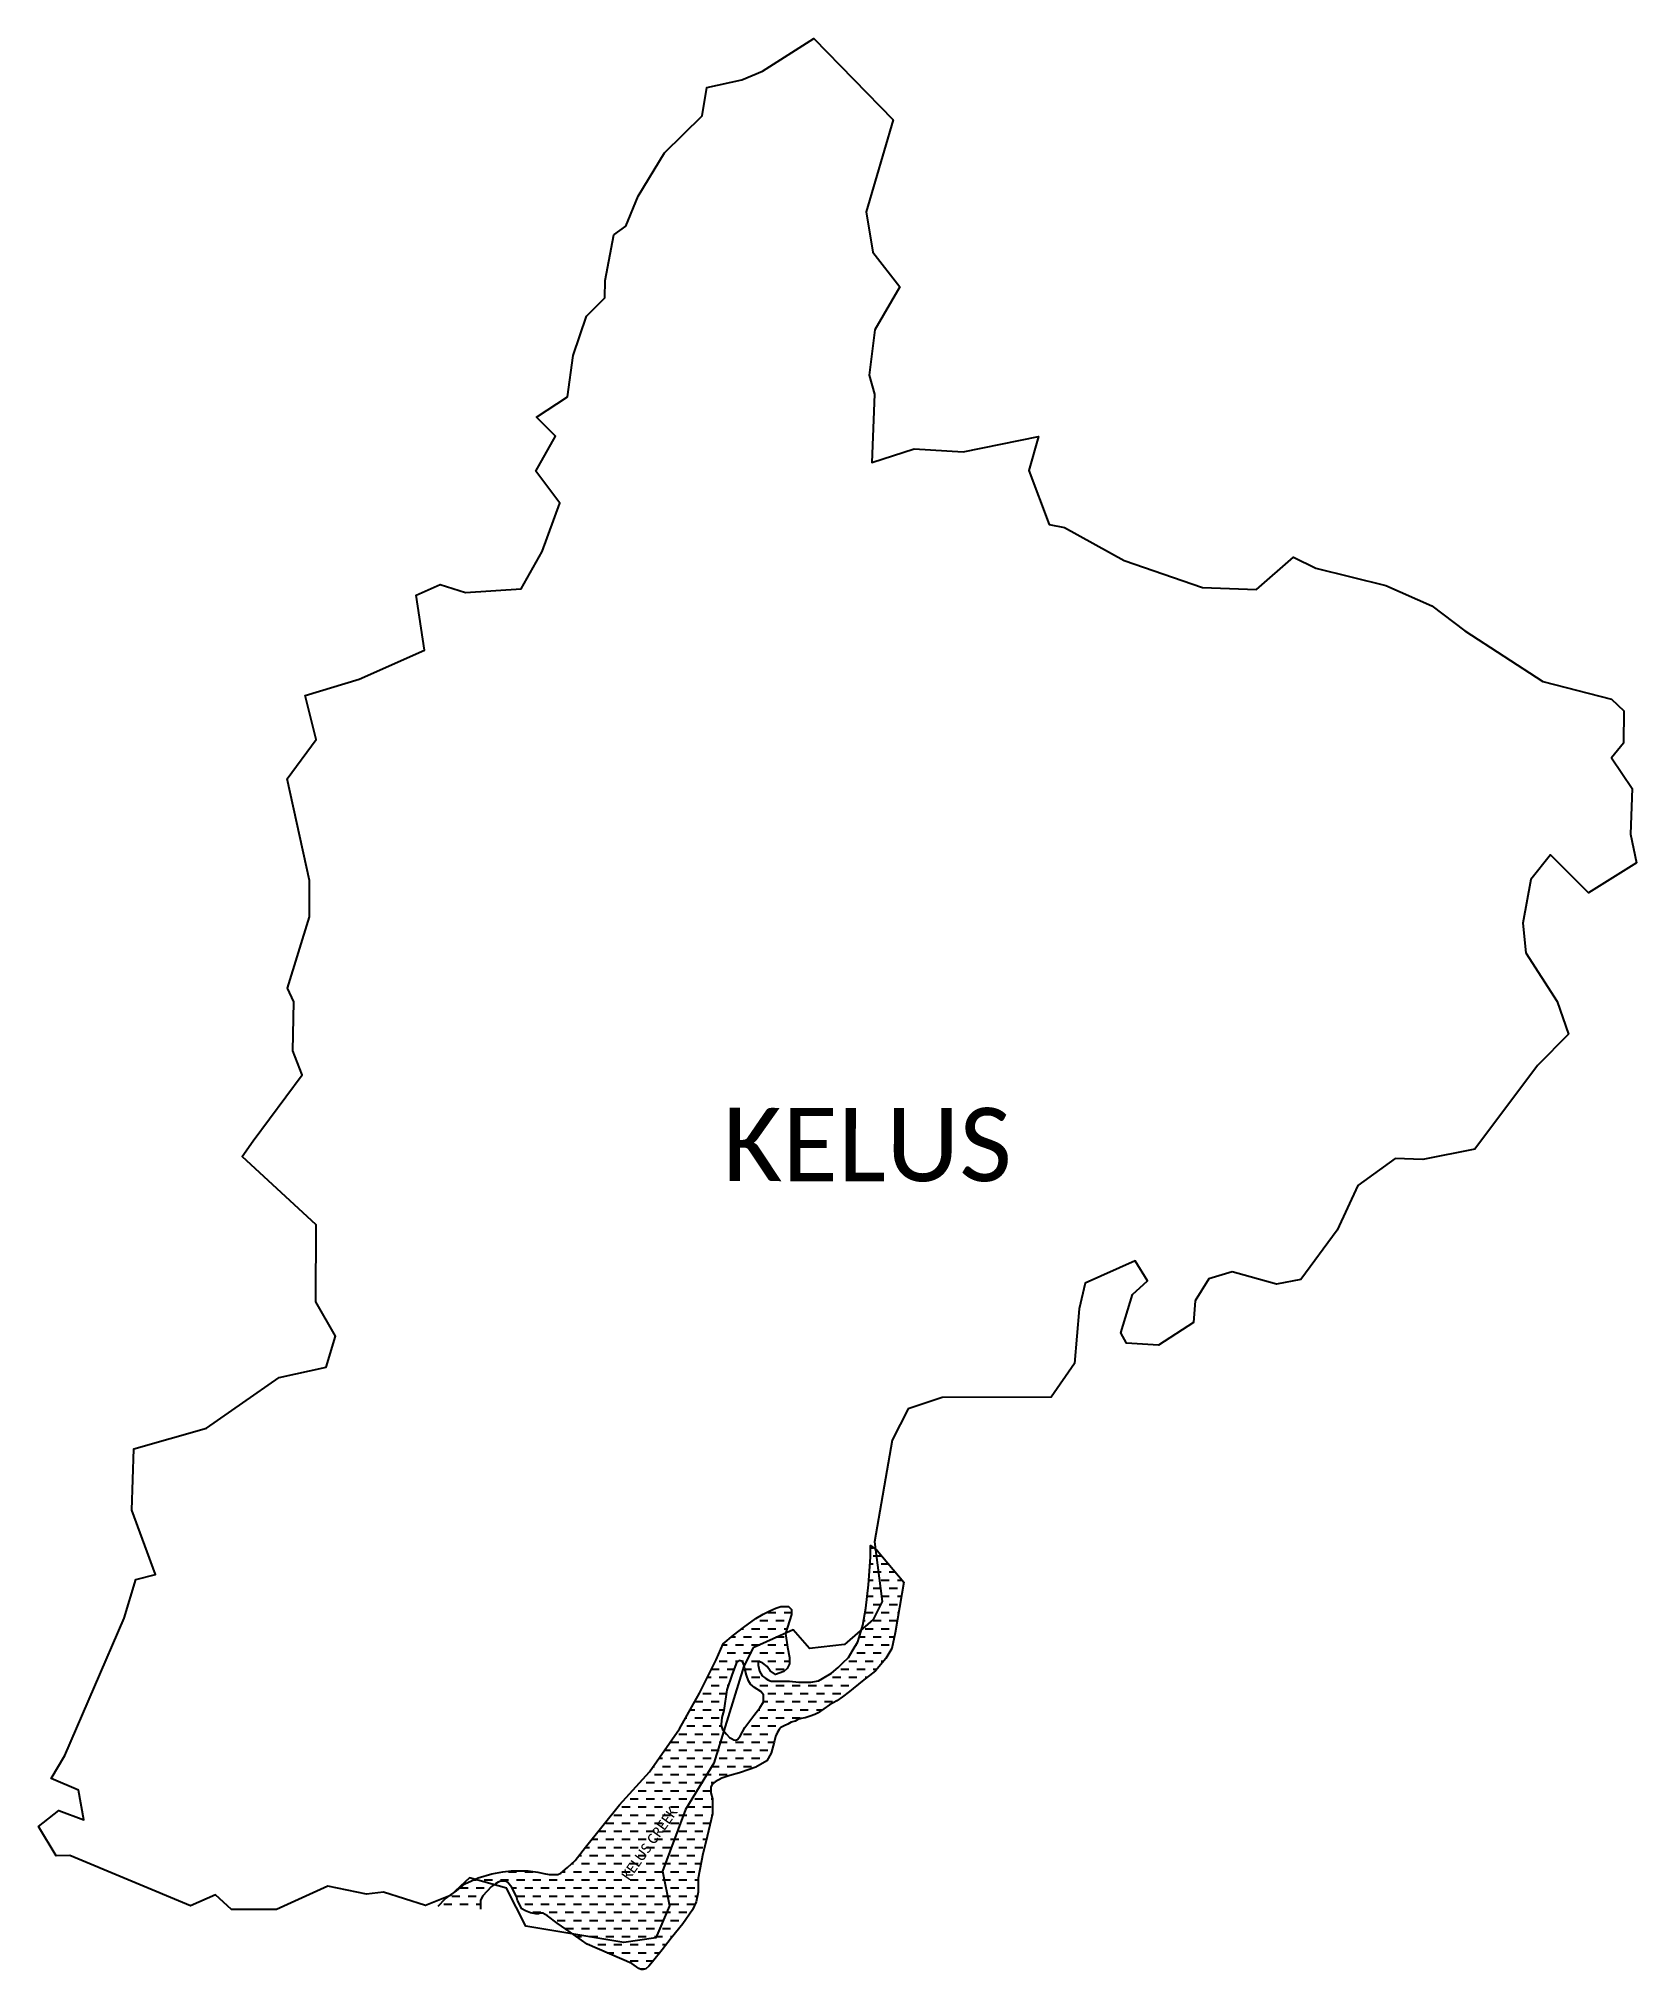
# Model space of a CAD drawing. Header units: kilometres. Extents: x 347837 to 350968, y 1759378 to 1763161.
import ezdxf

# ---------------------------------------------------------------- set-up
doc = ezdxf.new("R2010")
doc.units = ezdxf.units.KM
doc.header["$MEASUREMENT"] = 0
for name, color, linetype in [('CREEK', 132, 'Continuous'), ('village', 3, 'Continuous'), ('VILLAGE NAME', 250, 'Continuous')]:
    doc.layers.add(name, color=color, linetype=linetype)
doc.layers.add('CREEK TEXT', color=7, linetype='Continuous', true_color=0x000000)

msp = doc.modelspace()

# ---------------------------------------------------------------- hatches: boundary and pattern name
at = {"layer": 'CREEK'}
h = msp.add_hatch(dxfattribs=at)
h.set_pattern_fill('DASH', color=256, scale=5)
h.set_pattern_definition([(0, (0, 0), (15.875, 15.875), [15.875, -15.875])])
h.paths.add_polyline_path([(349138.5, 1759604.5), (349144.7, 1759627.1), (349157.5, 1759682.3), (349157.5, 1759711.8), (349154.1, 1759723.6), (349154.1, 1759735), (349156.7, 1759740.8), (349162.9, 1759745.3), (349176.1, 1759752.3), (349191.7, 1759757.8), (349210.7, 1759762.7), (349229.1, 1759769.6), (349242.7, 1759773.8), (349264.1, 1759786.4), (349272.7, 1759801.5), (349278.1, 1759822.9), (349280.7, 1759833.9), (349284, 1759841.1), (349287.9, 1759847.6), (349291.5, 1759851.8), (349297.9, 1759855.3), (349305, 1759858.1), (349311.8, 1759861.9), (349319.8, 1759864.4), (349325, 1759867.6), (349331.5, 1759869.6), (349339, 1759870.9), (349349.1, 1759873.7), (349358.2, 1759877.4), (349364.4, 1759880.6), (349386.8, 1759896), (349401, 1759904.2), (349412, 1759911.9), (349425.8, 1759922.4), (349451, 1759942.3), (349476.8, 1759963), (349497.3, 1759987), (349509, 1760006.5), (349515.7, 1760037), (349532.2, 1760136.3), (349479, 1760199.2), (349472.2, 1760204.5), (349467.1, 1760208.2), (349467.1, 1760185.3), (349463.3, 1760131.5), (349458.2, 1760085.5), (349452, 1760052.3), (349442, 1760019.6), (349433.5, 1760004.4), (349424.1, 1759989.2), (349412.7, 1759978.5), (349404, 1759969.2), (349390.9, 1759958.3), (349372.9, 1759947.9), (349365.4, 1759943.3), (349349.9, 1759940.6), (349340.6, 1759940.6), (349327, 1759940.6), (349308.7, 1759942.3), (349291.9, 1759942.3), (349279, 1759942.3), (349272.8, 1759942.3), (349267.4, 1759944.3), (349261.8, 1759947.7), (349254.6, 1759952.8), (349249.7, 1759962.4), (349247.2, 1759973.6), (349247.2, 1759981.2), (349249, 1759981.2), (349255.9, 1759977.9), (349264.6, 1759971), (349270.8, 1759963.1), (349281.3, 1759955.9), (349297.3, 1759961.3), (349303.9, 1759967.3), (349308.6, 1759976.7), (349308.6, 1759989), (349304.4, 1760009.1), (349300.6, 1760035.8), (349312.5, 1760073.1), (349312.5, 1760083), (349306.6, 1760089), (349298.5, 1760089), (349291.6, 1760089), (349281.9, 1760085.3), (349269.7, 1760080.3), (349256.7, 1760073.8), (349242.2, 1760065.1), (349218.3, 1760047.7), (349198.5, 1760032.9), (349178.6, 1760015.4), (349164.5, 1759984.1), (349132.1, 1759919.2), (349092.9, 1759849.2), (349034.1, 1759764.9), (348975.2, 1759700.4), (348908.5, 1759617.3), (348888.4, 1759591.2), (348873.4, 1759577.3), (348860.1, 1759566.4), (348854.5, 1759563.7), (348844.5, 1759563.7), (348837.7, 1759563.7), (348826.7, 1759565.9), (348815.2, 1759568.4), (348796.4, 1759570.6), (348783.9, 1759570.6), (348762.9, 1759570.6), (348746.8, 1759568.9), (348725.1, 1759565.3), (348698.6, 1759557.1), (348671.9, 1759545.6), (348656.2, 1759532), (348633.5, 1759516.1), (348621.5, 1759502.9), (348633.3, 1759502.9), (348653.6, 1759503.4), (348677.6, 1759501.1), (348703.2, 1759496.9), (348703.2, 1759513.7), (348707.5, 1759521.9), (348715.1, 1759530.7), (348724.4, 1759539.9), (348732.5, 1759545.6), (348737.6, 1759549), (348742.9, 1759550.5), (348747.5, 1759550.5), (348751.7, 1759550.5), (348756.6, 1759547.8), (348764.3, 1759538.5), (348773.6, 1759520.9), (348775.7, 1759512.6), (348783.9, 1759496.3), (348791.1, 1759492.8), (348801.1, 1759488.8), (348811.4, 1759486.4), (348816.7, 1759486.4), (348820.1, 1759487.9), (348825.2, 1759487.9), (348834.1, 1759482.8), (348852.9, 1759468.4), (348878.3, 1759450.4), (348911.9, 1759427.4), (348999.5, 1759389.2), (349013.4, 1759379.5), (349017.7, 1759377.8), (349021.7, 1759377.8), (349026.6, 1759379.1), (349032.5, 1759384.4), (349039.7, 1759392.4), (349058.6, 1759415.9), (349076.8, 1759439), (349099.2, 1759466.9), (349118.1, 1759494.2), (349125.2, 1759509.9), (349129.2, 1759529.3), (349129.2, 1759556.3)])
h.paths.add_polyline_path([(349190.9, 1759832.5), (349184.8, 1759838.7), (349181, 1759843.4), (349177.1, 1759847.9), (349175.5, 1759851.5), (349175.1, 1759854), (349174.6, 1759857.4), (349176.1, 1759871.2), (349179.6, 1759884.9), (349185.4, 1759925.9), (349195.6, 1759954.5), (349204.2, 1759977.1), (349207, 1759981), (349210.1, 1759982.8), (349212.5, 1759982.7), (349215.9, 1759981.7), (349217.7, 1759978.8), (349219, 1759974.3), (349221.2, 1759966.7), (349223.9, 1759954.4), (349228.2, 1759943.4), (349231.9, 1759936.6), (349239.8, 1759930), (349252.2, 1759922.4), (349257.5, 1759915.7), (349257.5, 1759908.5), (349257.5, 1759902.2), (349250.5, 1759890.1), (349238.8, 1759875.1), (349220.7, 1759851.6), (349211.9, 1759834.5), (349206.8, 1759828.1), (349202.6, 1759826.9), (349199.2, 1759827.8), (349194.6, 1759830.1)], flags=16)
h.paths.add_polyline_path([(349001.1, 1759537.5), (349104.1, 1759682.6), (349064.6, 1759710.6), (348961.6, 1759565.6)], flags=24)

# ---------------------------------------------------------------- linework, layer by layer
at = {"layer": 'CREEK', "flags": 128}
msp.add_lwpolyline([(348620.1, 1759501.4), (348633.5, 1759516.1), (348656.2, 1759532), (348671.9, 1759545.6), (348698.6, 1759557.1), (348725.1, 1759565.3), (348746.8, 1759568.9), (348762.9, 1759570.6), (348783.9, 1759570.6), (348796.4, 1759570.6), (348815.2, 1759568.4), (348826.7, 1759565.9), (348837.7, 1759563.7), (348844.5, 1759563.7), (348854.5, 1759563.7), (348860.1, 1759566.4), (348873.4, 1759577.3), (348888.4, 1759591.2), (348908.5, 1759617.3), (348975.2, 1759700.4), (349034.1, 1759764.9), (349092.9, 1759849.2), (349132.1, 1759919.2), (349164.5, 1759984.1), (349178.6, 1760015.4), (349198.5, 1760032.9), (349218.3, 1760047.7), (349242.2, 1760065.1), (349256.7, 1760073.8), (349269.7, 1760080.3), (349281.9, 1760085.3), (349291.6, 1760089), (349298.5, 1760089), (349306.6, 1760089), (349312.5, 1760083), (349312.5, 1760073.1), (349300.6, 1760035.8), (349304.4, 1760009.1), (349308.6, 1759989), (349308.6, 1759976.7), (349303.9, 1759967.3), (349297.3, 1759961.3), (349281.3, 1759955.9), (349270.8, 1759963.1), (349264.6, 1759971), (349255.9, 1759977.9), (349249, 1759981.2), (349247.2, 1759981.2), (349247.2, 1759973.6), (349249.7, 1759962.4), (349254.6, 1759952.8), (349261.8, 1759947.7), (349267.4, 1759944.3), (349272.8, 1759942.3), (349279, 1759942.3), (349291.9, 1759942.3), (349308.7, 1759942.3), (349327, 1759940.6), (349340.6, 1759940.6), (349349.9, 1759940.6), (349365.4, 1759943.3), (349372.9, 1759947.9), (349390.9, 1759958.3), (349404, 1759969.2), (349412.7, 1759978.5), (349424.1, 1759989.2), (349433.5, 1760004.4), (349442, 1760019.6), (349452, 1760052.3), (349458.2, 1760085.5), (349463.3, 1760131.5), (349467.1, 1760185.3), (349467.1, 1760208.2), (349480.4, 1760198.5), (349532.3, 1760136.8), (349515.7, 1760037), (349509, 1760006.5), (349497.3, 1759987), (349476.8, 1759963), (349451, 1759942.3), (349425.8, 1759922.4), (349412, 1759911.9), (349401, 1759904.2), (349386.8, 1759896), (349364.4, 1759880.6), (349358.2, 1759877.4), (349349.1, 1759873.7), (349339, 1759870.9), (349331.5, 1759869.6), (349325, 1759867.6), (349319.8, 1759864.4), (349311.8, 1759861.9), (349305, 1759858.1), (349297.9, 1759855.3), (349291.5, 1759851.8), (349287.9, 1759847.6), (349284, 1759841.1), (349280.7, 1759833.9), (349278.1, 1759822.9), (349272.7, 1759801.5), (349264.1, 1759786.4), (349242.7, 1759773.8), (349229.1, 1759769.6), (349210.7, 1759762.7), (349191.7, 1759757.8), (349176.1, 1759752.3), (349162.9, 1759745.3), (349156.7, 1759740.8), (349154.1, 1759735), (349154.1, 1759723.6), (349157.5, 1759711.8), (349157.5, 1759682.3), (349144.7, 1759627.1), (349138.5, 1759604.5), (349129.2, 1759556.3), (349129.2, 1759529.3), (349125.2, 1759509.9), (349118.1, 1759494.2), (349099.2, 1759466.9), (349076.8, 1759439), (349058.6, 1759415.9), (349039.7, 1759392.4), (349032.5, 1759384.4), (349026.6, 1759379.1), (349021.7, 1759377.8), (349017.7, 1759377.8), (349013.4, 1759379.5), (348999.5, 1759389.2), (348911.9, 1759427.4), (348878.3, 1759450.4), (348852.9, 1759468.4), (348834.1, 1759482.8), (348825.2, 1759487.9), (348820.1, 1759487.9), (348816.7, 1759486.4), (348811.4, 1759486.4), (348801.1, 1759488.8), (348791.1, 1759492.8), (348783.9, 1759496.3), (348775.7, 1759512.6), (348773.6, 1759520.9), (348764.3, 1759538.5), (348756.6, 1759547.8), (348751.7, 1759550.5), (348747.5, 1759550.5), (348742.9, 1759550.5), (348737.6, 1759549), (348732.5, 1759545.6), (348724.4, 1759539.9), (348715.1, 1759530.7), (348707.5, 1759521.9), (348703.2, 1759513.7), (348703.2, 1759495.6)], dxfattribs=at)
msp.add_lwpolyline([(349177.1, 1759847.9), (349181, 1759843.4), (349184.8, 1759838.7), (349190.9, 1759832.5), (349194.6, 1759830.1), (349199.2, 1759827.8), (349202.6, 1759826.9), (349206.8, 1759828.1), (349211.9, 1759834.5), (349220.7, 1759851.6), (349238.8, 1759875.1), (349250.5, 1759890.1), (349257.5, 1759902.2), (349257.5, 1759908.5), (349257.5, 1759915.7), (349252.2, 1759922.4), (349239.8, 1759930), (349231.9, 1759936.6), (349228.2, 1759943.4), (349223.9, 1759954.4), (349221.2, 1759966.7), (349219, 1759974.3), (349217.7, 1759978.8), (349215.9, 1759981.7), (349212.5, 1759982.7), (349210.1, 1759982.8), (349207, 1759981), (349204.2, 1759977.1), (349195.6, 1759954.5), (349185.4, 1759925.9), (349179.6, 1759884.9), (349176.1, 1759871.2), (349174.6, 1759857.4), (349175.1, 1759854), (349175.5, 1759851.5), (349175.5, 1759851.5), (349177.1, 1759847.9)], close=True, dxfattribs=at)
at = {"layer": 'village', "color": 3, "true_color": 0x00ff00}
msp.add_polyline3d([(350967.9, 1761546.1, 0), (350874, 1761487.1, 0), (350799.4, 1761562, 0), (350761.1, 1761513.7, 0), (350745.3, 1761428, 0), (350751.3, 1761370, 0), (350812.7, 1761274.2, 0), (350835.1, 1761210.4, 0), (350774.4, 1761148.9, 0), (350651.6, 1760985, 0), (350549.2, 1760965, 0), (350495.5, 1760967, 0), (350422, 1760913.8, 0), (350381.8, 1760826.2, 0), (350310.6, 1760729.8, 0), (350262.8, 1760720.8, 0), (350175.8, 1760745, 0), (350129.9, 1760731, 0), (350103.4, 1760687.8, 0), (350100.1, 1760645.7, 0), (350031.6, 1760600.9, 0), (349969.1, 1760605.2, 0), (349957.5, 1760625.2, 0), (349980.5, 1760700.3, 0), (350010.1, 1760726.9, 0), (349985.7, 1760766, 0), (349888, 1760722.3, 0), (349876.1, 1760672.5, 0), (349867.2, 1760565.3, 0), (349821.1, 1760499.1, 0), (349607.9, 1760498.3, 0), (349541.1, 1760476.1, 0), (349509.8, 1760414.8, 0), (349475.3, 1760215.4, 0), (349490.2, 1760098.9, 0), (349472.1, 1760063.4, 0), (349415.9, 1760014.3, 0), (349347.4, 1760006.5, 0), (349315.8, 1760043.3, 0), (349237.5, 1760007.9, 0), (349219.2, 1759972.2, 0), (349160.3, 1759781.7, 0), (349104.5, 1759691.1, 0), (349059.7, 1759570.5, 0), (349073, 1759502.1, 0), (349046.7, 1759439.3, 0), (348983.8, 1759430.5, 0), (348791.8, 1759462.7, 0), (348753.6, 1759537.1, 0), (348681.6, 1759557.2, 0), (348644.1, 1759522.3, 0), (348595.1, 1759502.7, 0), (348513.1, 1759529.4, 0), (348479.3, 1759524.9, 0), (348403.5, 1759541.1, 0), (348303.2, 1759495.3, 0), (348215.1, 1759495.3, 0), (348183.6, 1759523.6, 0), (348134.4, 1759502.2, 0), (347898, 1759601.1, 0), (347871.7, 1759600.3, 0), (347837, 1759657.9, 0), (347876.3, 1759689.2, 0), (347925.8, 1759670.7, 0), (347914.9, 1759729, 0), (347861.7, 1759752.1, 0), (347888.7, 1759797, 0), (348004.6, 1760066, 0), (348027.4, 1760142, 0), (348065.9, 1760151.8, 0), (348019.5, 1760277.4, 0), (348023.8, 1760397.6, 0), (348166.2, 1760438.5, 0), (348308.3, 1760537.9, 0), (348400.5, 1760558.2, 0), (348418.5, 1760618.3, 0), (348380.3, 1760686.1, 0), (348381.1, 1760836.6, 0), (348236.2, 1760970.4, 0), (348257.6, 1761001.2, 0), (348353.6, 1761130.7, 0), (348335.1, 1761177.5, 0), (348337.2, 1761273.5, 0), (348324.8, 1761300.3, 0), (348367.6, 1761440.2, 0), (348367.8, 1761511.4, 0), (348323.8, 1761710.6, 0), (348381.2, 1761787.6, 0), (348359.3, 1761874, 0), (348465, 1761905.8, 0), (348593.1, 1761963, 0), (348576.6, 1762070.5, 0), (348624.1, 1762091.9, 0), (348673.6, 1762076.2, 0), (348782.4, 1762083, 0), (348823.7, 1762156.1, 0), (348858.5, 1762250.9, 0), (348811.3, 1762313.4, 0), (348849.8, 1762382.5, 0), (348812.5, 1762419.3, 0), (348873.3, 1762459.2, 0), (348884.4, 1762540.3, 0), (348910.8, 1762617.4, 0), (348946.7, 1762653.2, 0), (348946.9, 1762687.6, 0), (348964.2, 1762776.8, 0), (348987.7, 1762793.6, 0), (349011.7, 1762852.4, 0), (349063.3, 1762937.5, 0), (349137.6, 1763010, 0), (349146.1, 1763065.3, 0), (349214.9, 1763080.3, 0), (349255.6, 1763097.8, 0), (349356.4, 1763161.3, 0), (349511.7, 1763002.2, 0), (349458.6, 1762821.9, 0), (349471.6, 1762742.6, 0), (349524.4, 1762675.1, 0), (349475.6, 1762590.8, 0), (349464.6, 1762501.6, 0), (349475.2, 1762464.4, 0), (349469.6, 1762330.7, 0), (349552.9, 1762357.7, 0), (349648.9, 1762351.3, 0), (349796.5, 1762381.4, 0), (349777.1, 1762315.3, 0), (349817.5, 1762209.2, 0), (349847.4, 1762203.5, 0), (349964.4, 1762138.4, 0), (350117.9, 1762085.9, 0), (350223.7, 1762081.8, 0), (350296.3, 1762144.9, 0), (350339.7, 1762123.9, 0), (350477.2, 1762089.6, 0), (350567.3, 1762049.8, 0), (350632, 1762001.1, 0), (350784.6, 1761901.6, 0), (350919.2, 1761867.1, 0), (350943.2, 1761844, 0), (350942.9, 1761780.9, 0), (350919.4, 1761751.8, 0), (350959.5, 1761691.5, 0), (350956.6, 1761602.4, 0)], close=True, dxfattribs=at)
msp.add_polyline3d([(350967.9, 1761546.1, 0), (350874, 1761487.1, 0), (350799.4, 1761562, 0), (350761.1, 1761513.7, 0), (350745.3, 1761428, 0), (350751.3, 1761370, 0), (350812.7, 1761274.2, 0), (350835.1, 1761210.4, 0), (350774.4, 1761148.9, 0), (350651.6, 1760985, 0), (350549.2, 1760965, 0), (350495.5, 1760967, 0), (350422, 1760913.8, 0), (350381.8, 1760826.2, 0), (350310.6, 1760729.8, 0), (350262.8, 1760720.8, 0), (350175.8, 1760745, 0), (350129.9, 1760731, 0), (350103.4, 1760687.8, 0), (350100.1, 1760645.7, 0), (350031.6, 1760600.9, 0), (349969.1, 1760605.2, 0), (349957.5, 1760625.2, 0), (349980.5, 1760700.3, 0), (350010.1, 1760726.9, 0), (349985.7, 1760766, 0), (349888, 1760722.3, 0), (349876.1, 1760672.5, 0), (349867.2, 1760565.3, 0), (349821.1, 1760499.1, 0), (349607.9, 1760498.3, 0), (349541.1, 1760476.1, 0), (349509.8, 1760414.8, 0), (349475.3, 1760215.4, 0), (349490.2, 1760098.9, 0), (349472.1, 1760063.4, 0), (349415.9, 1760014.3, 0), (349347.4, 1760006.5, 0), (349315.8, 1760043.3, 0), (349237.5, 1760007.9, 0), (349219.2, 1759972.2, 0), (349160.3, 1759781.7, 0), (349104.5, 1759691.1, 0), (349059.7, 1759570.5, 0), (349073, 1759502.1, 0), (349046.7, 1759439.3, 0), (348983.8, 1759430.5, 0), (348791.8, 1759462.7, 0), (348753.6, 1759537.1, 0), (348681.6, 1759557.2, 0), (348644.1, 1759522.3, 0), (348595.1, 1759502.7, 0), (348513.1, 1759529.4, 0), (348479.3, 1759524.9, 0), (348403.5, 1759541.1, 0), (348303.2, 1759495.3, 0), (348215.1, 1759495.3, 0), (348183.6, 1759523.6, 0), (348134.4, 1759502.2, 0), (347898, 1759601.1, 0), (347871.7, 1759600.3, 0), (347837, 1759657.9, 0), (347876.3, 1759689.2, 0), (347925.8, 1759670.7, 0), (347914.9, 1759729, 0), (347861.7, 1759752.1, 0), (347888.7, 1759797, 0), (348004.6, 1760066, 0), (348027.4, 1760142, 0), (348065.9, 1760151.8, 0), (348019.5, 1760277.4, 0), (348023.8, 1760397.6, 0), (348166.2, 1760438.5, 0), (348308.3, 1760537.9, 0), (348400.5, 1760558.2, 0), (348418.5, 1760618.3, 0), (348380.3, 1760686.1, 0), (348381.1, 1760836.6, 0), (348236.2, 1760970.4, 0), (348257.6, 1761001.2, 0), (348353.6, 1761130.7, 0), (348335.1, 1761177.5, 0), (348337.2, 1761273.5, 0), (348324.8, 1761300.3, 0), (348367.6, 1761440.2, 0), (348367.8, 1761511.4, 0), (348323.8, 1761710.6, 0), (348381.2, 1761787.6, 0), (348359.3, 1761874, 0), (348465, 1761905.8, 0), (348593.1, 1761963, 0), (348576.6, 1762070.5, 0), (348624.1, 1762091.9, 0), (348673.6, 1762076.2, 0), (348782.4, 1762083, 0), (348823.7, 1762156.1, 0), (348858.5, 1762250.9, 0), (348811.3, 1762313.4, 0), (348849.8, 1762382.5, 0), (348812.5, 1762419.3, 0), (348873.3, 1762459.2, 0), (348884.4, 1762540.3, 0), (348910.8, 1762617.4, 0), (348946.7, 1762653.2, 0), (348946.9, 1762687.6, 0), (348964.2, 1762776.8, 0), (348987.7, 1762793.6, 0), (349011.7, 1762852.4, 0), (349063.3, 1762937.5, 0), (349137.6, 1763010, 0), (349146.1, 1763065.3, 0), (349214.9, 1763080.3, 0), (349255.6, 1763097.8, 0), (349356.4, 1763161.3, 0), (349511.7, 1763002.2, 0), (349458.6, 1762821.9, 0), (349471.6, 1762742.6, 0), (349524.4, 1762675.1, 0), (349475.6, 1762590.8, 0), (349464.6, 1762501.6, 0), (349475.2, 1762464.4, 0), (349469.6, 1762330.7, 0), (349552.9, 1762357.7, 0), (349648.9, 1762351.3, 0), (349796.5, 1762381.4, 0), (349777.1, 1762315.3, 0), (349817.5, 1762209.2, 0), (349847.4, 1762203.5, 0), (349964.4, 1762138.4, 0), (350117.9, 1762085.9, 0), (350223.7, 1762081.8, 0), (350296.3, 1762144.9, 0), (350339.7, 1762123.9, 0), (350477.2, 1762089.6, 0), (350567.3, 1762049.8, 0), (350632, 1762001.1, 0), (350784.6, 1761901.6, 0), (350919.2, 1761867.1, 0), (350943.2, 1761844, 0), (350942.9, 1761780.9, 0), (350919.4, 1761751.8, 0), (350959.5, 1761691.5, 0), (350956.6, 1761602.4, 0)], close=True, dxfattribs=at)

# ---------------------------------------------------------------- texts
at = {"layer": 'CREEK TEXT', "insert": (348855.6, 1759390.6), "char_height": 20, "attachment_point": 1, "rotation": 54.6345}
msp.add_mtext_dynamic_manual_height_columns('\\pxqc;{\\fCalibri|b0|i0|c0|p34;KELUS CREEK}', width=587.816, gutter_width=1, heights=[0], dxfattribs=at)
at = {"layer": 'VILLAGE NAME', "insert": (349177.7, 1761066.1), "char_height": 143.7, "attachment_point": 1, "rotation": 359.9793}
msp.add_mtext_dynamic_manual_height_columns('{\\fCalibri|b0|i0|c0|p34;KELUS}', width=1418, gutter_width=718.5, heights=[0], dxfattribs=at)

doc.saveas('drawing.dxf')
